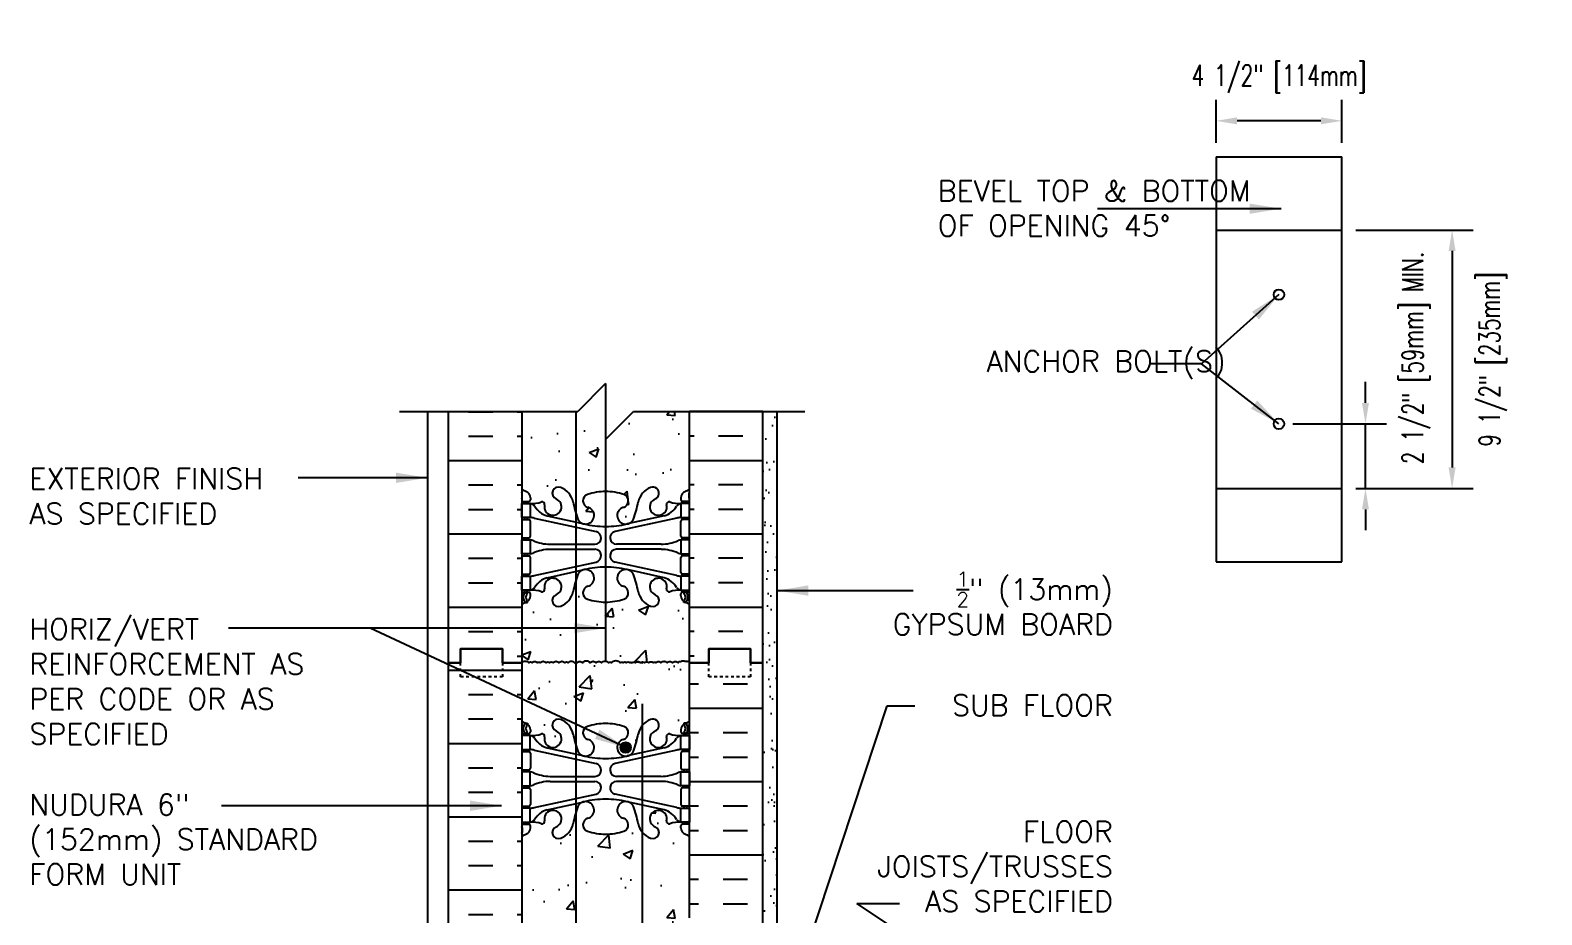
# Model space of a CAD drawing. Header units: inches. Extents: x 28.8 to 85.2, y -16 to 59.9.
# Drawn here: x 31.1 to 85.2, y 28.2 to 59.9 of the extents above; entities that cross this region are included whole.
import ezdxf

# ---------------------------------------------------------------- set-up
doc = ezdxf.new("R2010")
doc.units = ezdxf.units.IN
doc.header["$LTSCALE"] = 0.5
doc.header["$MEASUREMENT"] = 0
doc.linetypes.add('DASHED2', pattern=[0.375, 0.25, -0.125])
for name, color, linetype in [('HATCH', 12, 'Continuous'), ('line25', 2, 'Continuous'), ('LINE3', 3, 'Continuous'), ('LINE50', 5, 'Continuous'), ('LINE9', 9, 'Continuous'), ('TEXT', 4, 'Continuous'), ('Web_Edge', 9, 'Continuous')]:
    doc.layers.add(name, color=color, linetype=linetype)
doc.styles.add('DIM', font='romans.shx', dxfattribs={"width": 0.7})
doc.styles.add('ROMANS', font='romans.shx', dxfattribs={"height": 1.125})
doc.dimstyles.new('ext_12', dxfattribs={"dimscale": 12, "dimtxt": 0.09375, "dimasz": 0.09375, "dimexe": 0.09375, "dimexo": 0.0625, "dimgap": 0.0625, "dimtad": 1, "dimdec": 1, "dimzin": 3, "dimdsep": 46, "dimlunit": 4, "dimtxsty": 'DIM', "dimcen": 0.09, "dimdle": 0.09375, "dimclrt": 4, "dimadec": 0, "dimazin": 0, "dimtfac": 1, "dimtdec": 1, "dimtmove": 2, "dimatfit": 3, "dimfxl": 0, "dimfrac": 2, "dimtolj": 1, "dimtzin": 0, "dimarcsym": 0})
doc.dimstyles.new('ext_8', dxfattribs={"dimscale": 8, "dimtxt": 0.09375, "dimasz": 0.09375, "dimexe": 0.09375, "dimexo": 0.0625, "dimgap": 0.0625, "dimtad": 1, "dimdec": 1, "dimzin": 3, "dimdsep": 46, "dimlunit": 4, "dimtxsty": 'DIM', "dimcen": 0.09, "dimdle": 0.09375, "dimclrt": 4, "dimadec": 0, "dimazin": 0, "dimtfac": 1, "dimtdec": 1, "dimtmove": 2, "dimatfit": 3, "dimfxl": 0, "dimfrac": 2, "dimtolj": 1, "dimtzin": 0, "dimarcsym": 0})

# ---------------------------------------------------------------- blocks, each defined once
blk = doc.blocks.new('*D2')
at = {"layer": 'Defpoints', "color": 0}
for p in [(75.762, 45.811), (78.857, 45.811), (78.012, 43.499)]:
    blk.add_point(p, dxfattribs=at)
at = {"layer": 'TEXT', "color": 0, "lineweight": -2}
for p, q in [((78.857, 46.561), (78.857, 47.311)), ((76.262, 45.811), (79.607, 45.811)), ((78.857, 43.499), (78.857, 45.811)), ((78.512, 43.499), (79.607, 43.499)), ((78.857, 42.749), (78.857, 41.999))]:
    blk.add_line(p, q, dxfattribs=at)
at = {"layer": 'TEXT', "color": 0}
for points in [[(78.732, 46.561), (78.982, 46.561), (78.857, 45.811)], [(78.732, 42.749), (78.982, 42.749), (78.857, 43.499)]]:
    blk.add_solid(points, dxfattribs=at)
at = {"layer": 'TEXT', "color": 4, "insert": (80.671, 48.169), "char_height": 0.75, "attachment_point": 5, "rotation": 90, "style": 'DIM'}
blk.add_mtext('\\A1;2 1/2" [59mm] MIN.', dxfattribs=at)
blk = doc.blocks.new('*D3')
at = {"layer": 'Defpoints', "color": 0}
for p in [(78.012, 52.749), (78.012, 43.499), (81.956, 43.499)]:
    blk.add_point(p, dxfattribs=at)
at = {"layer": 'TEXT', "color": 0, "lineweight": -2}
for p, q in [((78.512, 52.749), (82.706, 52.749)), ((81.956, 51.999), (81.956, 44.249)), ((78.512, 43.499), (82.706, 43.499))]:
    blk.add_line(p, q, dxfattribs=at)
at = {"layer": 'TEXT', "color": 0}
for points in [[(81.831, 51.999), (82.081, 51.999), (81.956, 52.749)], [(81.831, 44.249), (82.081, 44.249), (81.956, 43.499)]]:
    blk.add_solid(points, dxfattribs=at)
at = {"layer": 'TEXT', "color": 4, "insert": (83.419, 48.124), "char_height": 0.75, "attachment_point": 5, "rotation": 90, "style": 'DIM'}
blk.add_mtext('\\A1;9 1/2" [235mm]', dxfattribs=at)
blk = doc.blocks.new('*D4')
at = {"layer": 'Defpoints', "color": 0}
for p in [(73.512, 56.659), (73.512, 55.374), (78.012, 55.374)]:
    blk.add_point(p, dxfattribs=at)
at = {"layer": 'TEXT', "color": 0, "lineweight": -2}
for p, q in [((73.512, 55.874), (73.512, 57.409)), ((78.012, 55.874), (78.012, 57.409)), ((77.262, 56.659), (74.262, 56.659))]:
    blk.add_line(p, q, dxfattribs=at)
at = {"layer": 'TEXT', "color": 0}
for points in [[(74.262, 56.784), (74.262, 56.534), (73.512, 56.659)], [(77.262, 56.784), (77.262, 56.534), (78.012, 56.659)]]:
    blk.add_solid(points, dxfattribs=at)
at = {"layer": 'TEXT', "color": 4, "insert": (75.762, 58.159), "char_height": 0.75, "attachment_point": 5, "style": 'DIM'}
blk.add_mtext('\\A1;4 1/2" [114mm]', dxfattribs=at)

msp = doc.modelspace()

# ---------------------------------------------------------------- hatches: boundary and pattern name
at = {"layer": 'HATCH'}
h = msp.add_hatch(dxfattribs=at)
h.set_pattern_fill('AR-CONC', color=256, scale=0.5, style=0)
h.set_pattern_definition([(50, (-2877.4856, -359.7554), (3.586301, -0.3137607), [0.375, -4.125]), (355, (-2877.4856, -359.7554), (-0.6937567, 3.7609607), [0.3, -3.3]), (100.4514, (-2877.1867, -359.7815), (2.892547, 3.4471977), [0.318701, -3.5057106]), (46.1842, (-2877.4856, -358.7554), (5.336205, -0.827595), [0.5625, -6.1875]), (96.6356, (-2877.041, -358.8243), (4.6733135, 4.870589), [0.478051, -5.258565]), (351.1842, (-2877.4856, -358.7554), (4.67331, 4.870593), [0.45, -4.95]), (21, (-2876.9856, -359.0054), (2.9845353, -2.0130945), [0.375, -4.125]), (326, (-2876.9856, -359.0054), (1.2165767, 3.62575), [0.3, -3.3]), (71.4514, (-2876.737, -359.173), (4.201113, 1.6126525), [0.318701, -3.5057106]), (37.5, (-2877.4856, -359.7554), (0.0607993, 1.66446927), [0, -3.26, 0, -3.35, 0, -3.3125]), (7.5, (-2877.4856, -359.7554), (1.3153477, 1.9720586), [0, -1.91, 0, -3.185, 0, -1.2625]), (327.5, (-2878.6006, -359.7554), (2.6691122, -0.11277436), [0, -1.25, 0, -3.9, 0, -5.175]), (317.5, (-2879.1006, -359.7554), (2.9159308, 0.500525), [0, -1.625, 0, -2.59, 0, -3.675])])
h.paths.add_polyline_path([(48.676, 46.254), (48.676, 43.473, 0.082415), (48.819, 43.394, -0.317837), (48.986, 43.158), (48.986, 43.09, -0.414214), (48.924, 43.028), (48.876, 43.028), (48.876, 42.958), (48.981, 42.958, 0.10046), (49.375, 43.015, -0.601435), (49.494, 42.91, 2.182095), (49.904, 43.123, -1), (50.068, 43.532, -0.24438), (50.516, 43.011, 0.053157), (50.682, 42.397, 0.223253), (50.882, 42.232), (50.902, 42.228, 0.955472), (51.04, 42.821, -0.735593), (51.027, 43.279, -0.082755), (51.676, 43.387, -0.082755), (52.325, 43.279, -0.735593), (52.312, 42.821, 0.955472), (52.45, 42.228), (52.47, 42.232, 0.223253), (52.67, 42.397, 0.053157), (52.836, 43.011, -0.24438), (53.284, 43.532, -1), (53.448, 43.123, 2.182095), (53.858, 42.91, -0.601435), (53.977, 43.015, 0.10046), (54.371, 42.958), (54.476, 42.958), (54.476, 43.028), (54.428, 43.028, -0.414214), (54.366, 43.09), (54.366, 43.158, -0.317837), (54.533, 43.394, 0.082415), (54.676, 43.473), (54.676, 46.254)])
h.paths.add_polyline_path([(51.027, 39.537, -0.735593), (51.04, 39.995, 0.955472), (50.902, 40.588), (50.882, 40.584, 0.223253), (50.682, 40.419, 0.053157), (50.516, 39.805, -0.24438), (50.068, 39.284, -1), (49.904, 39.693, 2.182095), (49.494, 39.906, -0.601435), (49.375, 39.801, 0.10046), (48.981, 39.858), (48.876, 39.858), (48.876, 39.788), (48.924, 39.788, -0.414214), (48.986, 39.725), (48.986, 39.658, -0.249069), (48.876, 39.451), (48.876, 39.409), (48.786, 39.409, 0.064398), (48.676, 39.343), (48.676, 37.254), (54.676, 37.254), (54.676, 39.343, 0.064398), (54.566, 39.409), (54.476, 39.409), (54.476, 39.451, -0.249069), (54.366, 39.658), (54.366, 39.725, -0.414214), (54.428, 39.788), (54.476, 39.788), (54.476, 39.858), (54.371, 39.858, 0.10046), (53.977, 39.801, -0.601435), (53.858, 39.906, 2.182095), (53.448, 39.693, -1), (53.284, 39.284, -0.24438), (52.836, 39.805, 0.053157), (52.67, 40.419, 0.223253), (52.47, 40.584), (52.45, 40.588, 0.955472), (52.312, 39.995, -0.735593), (52.325, 39.537, -0.082755), (51.676, 39.429, -0.082755)])
h.paths.add_polyline_path([(51.676, 47.254), (50.676, 46.254), (51.676, 46.254)])
h = msp.add_hatch(dxfattribs=at)
h.set_pattern_fill('INSUL', color=256, scale=7, style=0)
h.set_pattern_definition([(0, (-2877.4856, -359.7554), (0, 2.625), []), (0, (-2877.4856, -358.8804), (0, 2.625), [0.875, -0.875]), (0, (-2877.4856, -358.0054), (0, 2.625), [0.875, -0.875])])
h.paths.add_polyline_path([(48.676, 46.254), (46.051, 46.254), (46.051, 37.254), (46.488, 37.254), (46.488, 37.754), (47.988, 37.754), (47.988, 37.254), (48.676, 37.254)])
h = msp.add_hatch(dxfattribs=at)
h.set_pattern_fill('INSUL', color=256, scale=7, style=0)
h.set_pattern_definition([(180, (2980.8376, -359.7554), (0, 2.625), []), (180, (2980.8376, -358.8804), (0, 2.625), [0.875, -0.875]), (180, (2980.8376, -358.0054), (0, 2.625), [0.875, -0.875])])
h.paths.add_polyline_path([(57.301, 46.254), (54.676, 46.254), (54.676, 37.254), (55.363, 37.254), (55.363, 37.754), (56.863, 37.754), (56.863, 37.254), (57.301, 37.254)])
h = msp.add_hatch(dxfattribs=at)
h.set_pattern_fill('AR-SAND', color=256, scale=0.5, style=0)
h.set_pattern_definition([(37.5, (34.8746, -11.62064), (-0.031497, 0.963412), [0, -0.76, 0, -0.85, 0, -0.8125]), (7.5, (34.8746, -11.6206), (0.884888, 1.411073), [0, -0.41, 0, -0.685, 0, -0.2625]), (327.5, (34.2596, -11.62064), (1.557071, 0.00283), [0, -0.25, 0, -0.9, 0, -1.175]), (317.5, (34.2596, -11.6206), (1.503063, 0.438838), [0, -0.125, 0, -0.59, 0, -0.675])])
h.paths.add_polyline_path([(57.801, 46.254), (57.301, 46.254), (57.301, 26.004), (57.801, 26.004)])
h = msp.add_hatch(dxfattribs=at)
h.set_pattern_fill('INSUL', color=256, scale=7, style=0)
h.set_pattern_definition([(0, (-2877.4856, -377.7554), (0, 2.625), []), (0, (-2877.4856, -376.8804), (0, 2.625), [0.875, -0.875]), (0, (-2877.4856, -376.0054), (0, 2.625), [0.875, -0.875])])
h.paths.add_polyline_path([(46.051, 19.254), (46.488, 19.254), (46.488, 19.754), (47.988, 19.754), (47.988, 19.254), (48.676, 19.254), (48.676, 37.254), (47.988, 37.254), (47.988, 37.754), (46.488, 37.754), (46.488, 37.254), (46.051, 37.254)])
h = msp.add_hatch(dxfattribs=at)
h.set_pattern_fill('AR-CONC', color=256, scale=0.5, style=0)
h.set_pattern_definition([(50, (-2877.4856, -377.7554), (3.586301, -0.3137607), [0.375, -4.125]), (355, (-2877.4856, -377.7554), (-0.6937567, 3.7609607), [0.3, -3.3]), (100.4514, (-2877.1867, -377.7815), (2.892547, 3.4471977), [0.318701, -3.5057106]), (46.1842, (-2877.4856, -376.7554), (5.336205, -0.827595), [0.5625, -6.1875]), (96.6356, (-2877.041, -376.8243), (4.6733135, 4.870589), [0.478051, -5.258565]), (351.1842, (-2877.4856, -376.7554), (4.67331, 4.870593), [0.45, -4.95]), (21, (-2876.9856, -377.0054), (2.9845353, -2.0130945), [0.375, -4.125]), (326, (-2876.9856, -377.0054), (1.2165767, 3.62575), [0.3, -3.3]), (71.4514, (-2876.737, -377.173), (4.201113, 1.6126525), [0.318701, -3.5057106]), (37.5, (-2877.4856, -377.7554), (0.0607993, 1.66446927), [0, -3.26, 0, -3.35, 0, -3.3125]), (7.5, (-2877.4856, -377.7554), (1.3153477, 1.9720586), [0, -1.91, 0, -3.185, 0, -1.2625]), (327.5, (-2878.6006, -377.7554), (2.6691122, -0.11277436), [0, -1.25, 0, -3.9, 0, -5.175]), (317.5, (-2879.1006, -377.7554), (2.9159308, 0.500525), [0, -1.625, 0, -2.59, 0, -3.675])])
h.paths.add_polyline_path([(51.676, 35.08, -0.082755), (52.325, 34.972, -0.735593), (52.312, 34.514, 0.955472), (52.45, 33.92), (52.47, 33.924, 0.223253), (52.67, 34.089, 0.053157), (52.836, 34.703, -0.24438), (53.284, 35.224, -1), (53.448, 34.816, 2.182095), (53.858, 34.603, -0.601435), (53.977, 34.707, 0.10046), (54.371, 34.65), (54.476, 34.65), (54.476, 34.72), (54.428, 34.72, -0.414214), (54.366, 34.783), (54.366, 34.85, -0.249069), (54.476, 35.057), (54.476, 35.099), (54.566, 35.099, 0.064398), (54.676, 35.165), (54.676, 37.254), (48.676, 37.254), (48.676, 35.165, 0.064398), (48.786, 35.099), (48.876, 35.099), (48.876, 35.057, -0.249069), (48.986, 34.85), (48.986, 34.783, -0.414214), (48.924, 34.72), (48.876, 34.72), (48.876, 34.65), (48.981, 34.65, 0.10046), (49.375, 34.707, -0.601435), (49.494, 34.603, 2.182095), (49.904, 34.816, -1), (50.068, 35.224, -0.24438), (50.516, 34.703, 0.053157), (50.682, 34.089, 0.223253), (50.882, 33.924), (50.902, 33.92, 0.955472), (51.04, 34.514, -0.735593), (51.027, 34.972, -0.082755)])
h.paths.add_polyline_path([(54.676, 28.254), (54.676, 31.036, 0.082415), (54.533, 31.115, -0.317837), (54.366, 31.35), (54.366, 31.418, -0.414214), (54.428, 31.48), (54.476, 31.48), (54.476, 31.55), (54.371, 31.55, 0.10046), (53.977, 31.493, -0.601435), (53.858, 31.598, 2.182095), (53.448, 31.385, -1), (53.284, 30.977, -0.24438), (52.836, 31.497, 0.053157), (52.67, 32.111, 0.223253), (52.47, 32.276), (52.45, 32.281, 0.955472), (52.312, 31.687, -0.735593), (52.325, 31.229, -0.082755), (51.676, 31.121, -0.082755), (51.027, 31.229, -0.735593), (51.04, 31.687, 0.955472), (50.902, 32.281), (50.882, 32.276, 0.223253), (50.682, 32.111, 0.053157), (50.516, 31.497, -0.24438), (50.068, 30.977, -1), (49.904, 31.385, 2.182095), (49.494, 31.598, -0.601435), (49.375, 31.493, 0.10046), (48.981, 31.55), (48.876, 31.55), (48.876, 31.48), (48.924, 31.48, -0.414214), (48.986, 31.418), (48.986, 31.35, -0.317837), (48.819, 31.115, 0.082415), (48.676, 31.036), (48.676, 28.254)])
h.paths.add_polyline_path([(48.676, 28.254), (48.676, 25.473, 0.082415), (48.819, 25.394, -0.317837), (48.986, 25.158), (48.986, 25.09, -0.414214), (48.924, 25.028), (48.876, 25.028), (48.876, 24.958), (48.981, 24.958, 0.10046), (49.375, 25.015, -0.601435), (49.494, 24.91, 2.182095), (49.904, 25.123, -1), (50.068, 25.532, -0.24438), (50.516, 25.011, 0.053157), (50.682, 24.397, 0.223253), (50.882, 24.232), (50.902, 24.228, 0.955472), (51.04, 24.821, -0.735593), (51.027, 25.279, -0.082755), (51.676, 25.387, -0.082755), (52.325, 25.279, -0.735593), (52.312, 24.821, 0.955472), (52.45, 24.228), (52.47, 24.232, 0.223253), (52.67, 24.397, 0.053157), (52.836, 25.011, -0.24438), (53.284, 25.532, -1), (53.448, 25.123, 2.182095), (53.858, 24.91, -0.601435), (53.977, 25.015, 0.10046), (54.371, 24.958), (54.476, 24.958), (54.476, 25.028), (54.428, 25.028, -0.414214), (54.366, 25.09), (54.366, 25.158, -0.317837), (54.533, 25.394, 0.082415), (54.676, 25.473), (54.676, 28.254)])
h.paths.add_polyline_path([(51.027, 21.537, -0.735593), (51.04, 21.995, 0.955472), (50.902, 22.588), (50.882, 22.584, 0.223253), (50.682, 22.419, 0.053157), (50.516, 21.805, -0.24438), (50.068, 21.284, -1), (49.904, 21.693, 2.182095), (49.494, 21.906, -0.601435), (49.375, 21.801, 0.10046), (48.981, 21.858), (48.876, 21.858), (48.876, 21.788), (48.924, 21.788, -0.414214), (48.986, 21.725), (48.986, 21.658, -0.249069), (48.876, 21.451), (48.876, 21.409), (48.786, 21.409, 0.064398), (48.676, 21.343), (48.676, 19.254), (54.676, 19.254), (54.676, 21.343, 0.064398), (54.566, 21.409), (54.476, 21.409), (54.476, 21.451, -0.249069), (54.366, 21.658), (54.366, 21.725, -0.414214), (54.428, 21.788), (54.476, 21.788), (54.476, 21.858), (54.371, 21.858, 0.10046), (53.977, 21.801, -0.601435), (53.858, 21.906, 2.182095), (53.448, 21.693, -1), (53.284, 21.284, -0.24438), (52.836, 21.805, 0.053157), (52.67, 22.419, 0.223253), (52.47, 22.584), (52.45, 22.588, 0.955472), (52.312, 21.995, -0.735593), (52.325, 21.537, -0.082755), (51.676, 21.429, -0.082755)])
h = msp.add_hatch(dxfattribs=at)
h.set_pattern_fill('INSUL', color=256, scale=7, style=0)
h.set_pattern_definition([(0, (34.8746, -11.6206), (0, 2.625), []), (0, (34.8746, -10.7456), (0, 2.625), [0.875, -0.875]), (0, (34.8746, -9.8706), (0, 2.625), [0.875, -0.875])])
h.paths.add_polyline_path([(54.676, 28.129), (57.301, 25.504), (57.301, 37.254), (56.863, 37.254), (56.863, 36.754), (55.363, 36.754), (55.363, 37.254), (54.676, 37.254)])
h.paths.add_polyline_path([(57.301, 16.254), (54.676, 13.629), (54.676, 1.254), (55.363, 1.254), (55.363, 1.754), (56.863, 1.754), (56.863, 1.254), (57.301, 1.254)])
at = {"layer": 'LINE3'}
msp.add_hatch(color=256, dxfattribs=at).paths.add_polyline_path([(52.582, 34.22, 1), (52.207, 34.22, 1)])

# ---------------------------------------------------------------- linework, layer by layer
msp.add_line((57.301, 46.254), (54.676, 46.254))
at = {"layer": 'HATCH'}
msp.add_lwpolyline([(48.676, 37.254, -0.484838), (48.925, 37.254, -0.520567), (49.046, 37.254, -0.520567), (49.229, 37.254, -0.520567), (49.334, 37.254, -0.520567), (49.544, 37.254, -0.520567), (49.67, 37.254, -0.520567), (49.796, 37.254, -0.520567), (50.006, 37.254, -0.520567), (50.216, 37.254, -0.520567), (50.336, 37.254, -0.520567), (50.562, 37.254, -0.520567), (50.656, 37.254, -0.520567), (50.845, 37.254, -0.520567), (51.123, 37.254, -0.520567), (51.333, 37.254, -0.520567), (51.532, 37.254, -0.520567), (51.779, 37.254, -0.520567), (51.889, 37.254, -0.520567), (52.195, 37.254, -0.520567), (52.3, 37.254, -0.520567), (52.416, 37.254, -0.520567), (52.536, 37.254, -0.520567), (52.626, 37.254, -0.520567), (52.741, 37.254, -0.520567), (52.919, 37.254, -0.520567), (53.066, 37.254, -0.520567), (53.218, 37.254, -0.520567), (53.376, 37.254, -0.520567), (53.476, 37.254, -0.520567), (53.654, 37.254, -0.520567), (53.874, 37.254, -0.520567), (54.068, 37.254, -0.520567), (54.273, 37.254, -0.520567), (54.373, 37.296, -0.520567), (54.504, 37.296, -0.520567), (54.593, 37.296, -0.520567), (54.676, 37.296)], format="xyb", dxfattribs=at)
at = {"layer": 'line25'}
for p, q in [((48.676, 46.254), (48.676, 37.254)), ((54.676, 37.254), (54.676, 46.254)), ((48.676, 37.254), (48.676, 19.254)), ((54.676, 28.129), (54.676, 37.254))]:
    msp.add_line(p, q, dxfattribs=at)
at = {"layer": 'LINE3'}
for p, q in [((50.618, 19.55), (50.618, 46.254)), ((51.676, 45.254), (51.676, 37.317)), ((52.978, 35.791), (52.978, 1.254))]:
    msp.add_line(p, q, dxfattribs=at)
msp.add_circle((52.394, 34.22), 0.188, dxfattribs=at)
at = {"layer": 'LINE50'}
for p, q in [((46.051, 37.254), (46.051, 46.254)), ((57.301, 37.254), (57.301, 46.254)), ((46.051, 19.254), (46.051, 37.254)), ((57.301, 25.504), (57.301, 37.254))]:
    msp.add_line(p, q, dxfattribs=at)
for points in [[(46.051, 37.254), (46.488, 37.254), (46.488, 37.754), (47.988, 37.754), (47.988, 37.254), (48.676, 37.254)], [(48.676, 37.254), (47.988, 37.254), (47.988, 37.754), (46.488, 37.754), (46.488, 37.254), (46.051, 37.254)], [(57.301, 37.254), (56.863, 37.254), (56.863, 37.754), (55.363, 37.754), (55.363, 37.254), (54.676, 37.254)], [(54.676, 37.254), (55.363, 37.254), (55.363, 37.754), (56.863, 37.754), (56.863, 37.254), (57.301, 37.254)]]:
    msp.add_lwpolyline(points, dxfattribs=at)
at = {"layer": 'LINE9'}
for p, q in [((73.512, 55.374), (73.512, 40.874)), ((73.512, 55.374), (78.012, 55.374)), ((78.012, 40.874), (78.012, 55.374)), ((73.512, 52.749), (78.012, 52.749)), ((51.676, 47.254), (50.676, 46.254)), ((51.676, 47.254), (51.676, 45.254)), ((44.301, 46.254), (50.676, 46.254)), ((45.301, 46.254), (45.301, 19.254)), ((51.676, 45.254), (52.676, 46.254)), ((52.676, 46.254), (58.801, 46.254)), ((57.801, 46.254), (57.801, 26.004)), ((73.512, 43.499), (78.012, 43.499)), ((73.512, 40.874), (78.012, 40.874))]:
    msp.add_line(p, q, dxfattribs=at)
at = {"layer": 'LINE9', "linetype": 'DASHED2', "ltscale": 0.15}
for points in [[(47.988, 37.254), (47.988, 37.254), (47.988, 36.754), (46.488, 36.754), (46.488, 37.254), (46.488, 37.254)], [(56.863, 37.254), (56.863, 37.254), (56.863, 36.754), (55.363, 36.754), (55.363, 37.254), (55.363, 37.254)]]:
    msp.add_lwpolyline(points, dxfattribs=at)
at = {"layer": 'LINE9'}
for centre in [(75.762, 50.436), (75.762, 45.811)]:
    msp.add_circle(centre, 0.188, dxfattribs=at)
at = {"layer": 'Web_Edge'}
for p, q in [((48.686, 43.148), (48.686, 43.334)), ((54.666, 43.148), (54.666, 43.334)), ((48.676, 43.028), (48.924, 43.028)), ((48.786, 42.958), (48.786, 43.028)), ((48.876, 42.958), (48.876, 43.028)), ((48.986, 43.158), (48.986, 43.09)), ((54.366, 43.158), (54.366, 43.09)), ((54.676, 43.028), (54.428, 43.028)), ((54.476, 42.958), (54.476, 43.028)), ((54.566, 42.958), (54.566, 43.028)), ((48.676, 42.388), (48.924, 42.388)), ((48.786, 42.388), (48.786, 42.458)), ((48.876, 42.388), (48.876, 42.458)), ((48.986, 41.79), (48.986, 42.325)), ((49.125, 42.434), (51.336, 41.953)), ((49.586, 42.517), (50.908, 42.226)), ((54.227, 42.434), (52.016, 41.953)), ((53.766, 42.517), (52.444, 42.226)), ((54.366, 41.79), (54.366, 42.325)), ((54.676, 42.388), (54.428, 42.388)), ((54.476, 42.388), (54.476, 42.458)), ((54.566, 42.388), (54.566, 42.458)), ((48.676, 41.728), (48.924, 41.728)), ((48.786, 41.658), (48.786, 41.728)), ((48.876, 41.658), (48.876, 41.728)), ((54.676, 41.728), (54.428, 41.728)), ((54.476, 41.658), (54.476, 41.728)), ((54.566, 41.658), (54.566, 41.728)), ((48.786, 41.088), (48.786, 41.158)), ((48.876, 41.088), (48.876, 41.158)), ((49.691, 41.498), (51.287, 41.498)), ((49.691, 41.318), (51.287, 41.318)), ((53.661, 41.498), (52.065, 41.498)), ((53.661, 41.318), (52.065, 41.318)), ((54.476, 41.088), (54.476, 41.158)), ((54.566, 41.088), (54.566, 41.158)), ((48.676, 41.088), (48.924, 41.088)), ((48.986, 40.49), (48.986, 41.025)), ((49.125, 40.382), (51.336, 40.863)), ((49.586, 40.299), (50.908, 40.59)), ((54.227, 40.382), (52.016, 40.863)), ((53.766, 40.299), (52.444, 40.59)), ((54.366, 40.49), (54.366, 41.025)), ((54.676, 41.088), (54.428, 41.088)), ((48.676, 40.428), (48.924, 40.428)), ((48.786, 40.358), (48.786, 40.428)), ((48.876, 40.358), (48.876, 40.428)), ((54.676, 40.428), (54.428, 40.428)), ((54.476, 40.358), (54.476, 40.428)), ((54.566, 40.358), (54.566, 40.428)), ((48.676, 39.788), (48.924, 39.788)), ((48.676, 39.688), (48.718, 39.688)), ((48.786, 39.788), (48.786, 39.858)), ((48.876, 39.788), (48.876, 39.858)), ((48.986, 39.658), (48.986, 39.725)), ((54.366, 39.658), (54.366, 39.725)), ((54.676, 39.788), (54.428, 39.788)), ((54.476, 39.788), (54.476, 39.858)), ((54.566, 39.788), (54.566, 39.858)), ((54.676, 39.688), (54.634, 39.688)), ((48.786, 39.409), (48.876, 39.409)), ((48.876, 39.409), (48.876, 39.451)), ((54.476, 39.409), (54.476, 39.451)), ((54.566, 39.409), (54.476, 39.409)), ((48.676, 34.82), (48.718, 34.82)), ((48.676, 34.72), (48.924, 34.72)), ((48.786, 35.099), (48.876, 35.099)), ((48.786, 34.72), (48.786, 34.65)), ((48.876, 35.099), (48.876, 35.057)), ((48.876, 34.72), (48.876, 34.65)), ((48.986, 34.85), (48.986, 34.783)), ((54.366, 34.85), (54.366, 34.783)), ((54.676, 34.72), (54.428, 34.72)), ((54.476, 35.099), (54.476, 35.057)), ((54.566, 35.099), (54.476, 35.099)), ((54.476, 34.72), (54.476, 34.65)), ((54.566, 34.72), (54.566, 34.65)), ((54.676, 34.82), (54.634, 34.82)), ((48.676, 34.08), (48.924, 34.08)), ((48.786, 34.15), (48.786, 34.08)), ((48.876, 34.15), (48.876, 34.08)), ((49.125, 34.127), (51.336, 33.645)), ((49.586, 34.209), (50.908, 33.919)), ((54.227, 34.127), (52.016, 33.645)), ((53.766, 34.209), (52.444, 33.919)), ((54.676, 34.08), (54.428, 34.08)), ((54.476, 34.15), (54.476, 34.08)), ((54.566, 34.15), (54.566, 34.08)), ((48.986, 34.018), (48.986, 33.483)), ((54.366, 34.018), (54.366, 33.483)), ((48.676, 33.42), (48.924, 33.42)), ((48.786, 33.42), (48.786, 33.35)), ((48.876, 33.42), (48.876, 33.35)), ((49.691, 33.19), (51.287, 33.19)), ((49.691, 33.01), (51.287, 33.01)), ((53.661, 33.19), (52.065, 33.19)), ((53.661, 33.01), (52.065, 33.01)), ((54.676, 33.42), (54.428, 33.42)), ((54.476, 33.42), (54.476, 33.35)), ((54.566, 33.42), (54.566, 33.35)), ((48.676, 32.78), (48.924, 32.78)), ((48.786, 32.85), (48.786, 32.78)), ((48.876, 32.85), (48.876, 32.78)), ((48.986, 32.718), (48.986, 32.183)), ((49.125, 32.074), (51.336, 32.556)), ((54.227, 32.074), (52.016, 32.556)), ((54.366, 32.718), (54.366, 32.183)), ((54.676, 32.78), (54.428, 32.78)), ((54.476, 32.85), (54.476, 32.78)), ((54.566, 32.85), (54.566, 32.78)), ((48.676, 32.12), (48.924, 32.12)), ((48.786, 32.12), (48.786, 32.05)), ((48.876, 32.12), (48.876, 32.05)), ((49.586, 31.991), (50.908, 32.282)), ((53.766, 31.991), (52.444, 32.282)), ((54.676, 32.12), (54.428, 32.12)), ((54.476, 32.12), (54.476, 32.05)), ((54.566, 32.12), (54.566, 32.05)), ((48.676, 31.48), (48.924, 31.48)), ((48.786, 31.55), (48.786, 31.48)), ((48.876, 31.55), (48.876, 31.48)), ((48.986, 31.35), (48.986, 31.418)), ((54.366, 31.35), (54.366, 31.418)), ((54.676, 31.48), (54.428, 31.48)), ((54.476, 31.55), (54.476, 31.48)), ((54.566, 31.55), (54.566, 31.48)), ((48.686, 31.36), (48.686, 31.174)), ((54.666, 31.36), (54.666, 31.174))]:
    msp.add_line(p, q, dxfattribs=at)
for points in [[(48.681, 42.958), (48.981, 42.958), (48.981, 42.458), (48.681, 42.458)], [(54.671, 42.958), (54.371, 42.958), (54.371, 42.458), (54.671, 42.458)], [(48.681, 41.658), (48.981, 41.658), (48.981, 41.158), (48.681, 41.158)], [(54.671, 41.658), (54.371, 41.658), (54.371, 41.158), (54.671, 41.158)], [(48.681, 40.358), (48.981, 40.358), (48.981, 39.858), (48.681, 39.858)], [(54.671, 40.358), (54.371, 40.358), (54.371, 39.858), (54.671, 39.858)], [(48.681, 34.15), (48.981, 34.15), (48.981, 34.65), (48.681, 34.65)], [(54.671, 34.15), (54.371, 34.15), (54.371, 34.65), (54.671, 34.65)], [(48.681, 32.85), (48.981, 32.85), (48.981, 33.35), (48.681, 33.35)], [(54.671, 32.85), (54.371, 32.85), (54.371, 33.35), (54.671, 33.35)], [(48.681, 31.55), (48.981, 31.55), (48.981, 32.05), (48.681, 32.05)], [(54.671, 31.55), (54.371, 31.55), (54.371, 32.05), (54.671, 32.05)]]:
    msp.add_lwpolyline(points, close=True, dxfattribs=at)
for centre, radius, start, end in [((48.986, 43.865), 0.5, 231.6833, 250.5288), ((48.986, 43.865), 0.6, 238.8907, 238.927), ((48.666, 43.334), 0.02, 360, 58.927), ((48.736, 43.158), 0.25, 0, 70.5288), ((49.986, 43.327), 0.22, 68.1963, 248.1963), ((49.791, 42.84), 0.745, 13.2652, 68.1963), ((51.105, 43.052), 0.24, 108.923, 254.2747), ((51.676, 41.387), 2, 90, 108.923), ((51.676, 41.387), 2, 71.077, 90), ((52.247, 43.052), 0.24, 285.7253, 71.077), ((53.561, 42.84), 0.745, 111.8037, 166.7348), ((53.366, 43.327), 0.22, 291.8037, 111.8037), ((54.616, 43.158), 0.25, 109.4712, 180), ((54.366, 43.865), 0.5, 289.4712, 308.3167), ((54.686, 43.334), 0.02, 121.073, 180), ((54.366, 43.865), 0.6, 301.073, 301.1093), ((48.666, 43.148), 0.02, 299.988, 360), ((48.924, 43.09), 0.0625, 270, 0), ((49.037, 43.956), 1, 266.7879, 289.9067), ((48.938, 42.712), 0.25, 37.2777, 80.0823), ((49.785, 43.24), 0.75, 210.155, 254.5838), ((49.407, 42.931), 0.09, 346.6795, 108.8651), ((49.791, 42.84), 0.305, 166.6795, 68.1963), ((53.479, 43.482), 3, 189.0273, 201.1984), ((50.958, 42.528), 0.305, 205.3782, 74.2747), ((52.394, 42.528), 0.305, 105.7253, 334.6218), ((49.873, 43.482), 3, 338.8016, 350.9727), ((53.561, 42.84), 0.305, 111.8037, 13.3205), ((53.567, 43.24), 0.75, 285.4162, 329.845), ((53.945, 42.931), 0.09, 71.1349, 193.3205), ((54.315, 43.956), 1, 250.0933, 273.2121), ((54.414, 42.712), 0.25, 99.9177, 142.7223), ((54.428, 43.09), 0.0625, 180, 270), ((54.686, 43.148), 0.02, 180, 240.012), ((48.924, 42.325), 0.0625, 0, 90), ((48.89, 41.462), 1, 76.4291, 84.7991), ((51.676, 45.493), 3.356, 256.7692, 270), ((51.676, 45.493), 3.356, 270, 283.2308), ((54.462, 41.462), 1, 95.2009, 103.5709), ((54.428, 42.325), 0.0625, 90, 180), ((48.924, 41.79), 0.0625, 270, 0), ((48.977, 41.439), 0.219, 60.4937, 88.92), ((48.977, 41.439), 0.219, 60.4937, 88.92), ((51.287, 41.728), 0.23, 270, 77.6055), ((52.065, 41.728), 0.23, 102.3945, 270), ((54.375, 41.439), 0.219, 91.08, 119.5063), ((54.375, 41.439), 0.219, 91.08, 119.5063), ((54.428, 41.79), 0.0625, 180, 270), ((48.977, 41.377), 0.219, 271.08, 299.5063), ((49.721, 43.098), 1.6, 246.5673, 268.9203), ((49.721, 43.098), 1.6, 246.5673, 268.9203), ((49.721, 39.718), 1.6, 91.0797, 113.4327), ((51.287, 41.088), 0.23, 282.3945, 90), ((52.065, 41.088), 0.23, 90, 257.6055), ((53.631, 43.098), 1.6, 271.0797, 293.4327), ((53.631, 43.098), 1.6, 271.0797, 293.4327), ((53.631, 39.718), 1.6, 66.5673, 88.9203), ((54.375, 41.377), 0.219, 240.4937, 268.92), ((48.924, 41.025), 0.0625, 0, 90), ((50.958, 40.288), 0.305, 285.7253, 154.6218), ((51.676, 37.323), 3.356, 90, 103.2308), ((51.676, 37.323), 3.356, 76.7692, 90), ((52.394, 40.288), 0.305, 25.3782, 254.2747), ((54.428, 41.025), 0.0625, 90, 180), ((48.924, 40.49), 0.0625, 270, 0), ((48.89, 41.354), 1, 275.2009, 283.5709), ((49.785, 39.576), 0.75, 105.4162, 149.845), ((49.791, 39.976), 0.305, 291.8037, 193.3205), ((53.479, 39.334), 3, 158.8016, 170.9727), ((49.873, 39.334), 3, 9.0273, 21.1984), ((53.561, 39.976), 0.305, 346.6795, 248.1963), ((53.567, 39.576), 0.75, 30.155, 74.5838), ((54.462, 41.354), 1, 256.4291, 264.7991), ((54.428, 40.49), 0.0625, 180, 270), ((48.986, 38.951), 0.6, 114.9252, 121.1093), ((48.718, 39.668), 0.02, 345.8459, 90), ((48.98, 39.603), 0.25, 137.5391, 219.8855), ((48.725, 39.513), 0.02, 294.9252, 19.2084), ((48.822, 39.473), 0.045, 218.552, 40.8121), ((48.828, 39.742), 0.045, 317.5391, 137.5391), ((48.736, 39.658), 0.25, 289.4712, 360), ((48.98, 39.603), 0.16, 137.5391, 219.9999), ((48.924, 39.725), 0.0625, 360, 90), ((48.938, 40.104), 0.25, 279.9177, 322.7223), ((49.037, 38.86), 1, 70.0933, 93.2121), ((49.407, 39.885), 0.09, 251.1349, 13.3205), ((49.986, 39.489), 0.22, 111.8037, 291.8037), ((49.791, 39.976), 0.745, 291.8037, 346.7348), ((51.105, 39.764), 0.24, 105.7253, 251.077), ((51.676, 41.429), 2, 251.077, 270), ((51.676, 41.429), 2, 270, 288.923), ((52.247, 39.764), 0.24, 288.923, 74.2747), ((53.561, 39.976), 0.745, 193.2652, 248.1963), ((53.366, 39.489), 0.22, 248.1963, 68.1963), ((53.945, 39.885), 0.09, 166.6795, 288.8651), ((54.315, 38.86), 1, 86.7879, 109.9067), ((54.414, 40.104), 0.25, 217.2777, 260.0823), ((54.428, 39.725), 0.0625, 90, 180), ((54.616, 39.658), 0.25, 180, 250.5288), ((54.524, 39.742), 0.045, 42.4609, 222.4609), ((54.53, 39.473), 0.045, 139.1879, 321.448), ((54.372, 39.603), 0.16, 320.0001, 42.4609), ((54.372, 39.603), 0.25, 320.1145, 42.4609), ((54.627, 39.513), 0.02, 160.7916, 245.0748), ((54.634, 39.668), 0.02, 90, 194.1541), ((54.366, 38.951), 0.6, 58.8907, 65.0748), ((48.986, 38.951), 0.5, 109.4712, 128.3167), ((54.366, 38.951), 0.5, 51.6833, 70.5288), ((48.986, 35.557), 0.5, 231.6833, 250.5288), ((49.986, 35.02), 0.22, 68.1963, 248.1963), ((49.791, 34.532), 0.745, 13.2652, 68.1963), ((53.561, 34.532), 0.745, 111.8037, 166.7348), ((53.366, 35.02), 0.22, 291.8037, 111.8037), ((54.366, 35.557), 0.5, 289.4712, 308.3167), ((48.986, 35.557), 0.6, 238.8907, 245.0748), ((48.718, 34.84), 0.02, 270, 14.1541), ((48.98, 34.905), 0.25, 140.1145, 222.4609), ((48.725, 34.995), 0.02, 340.7916, 65.0748), ((48.822, 35.036), 0.045, 319.1879, 141.448), ((48.828, 34.767), 0.045, 222.4609, 42.4609), ((48.736, 34.85), 0.25, 0, 70.5288), ((48.98, 34.905), 0.16, 140.0001, 222.4609), ((48.924, 34.783), 0.0625, 270, 0), ((49.037, 35.649), 1, 266.7879, 289.9067), ((48.938, 34.404), 0.25, 37.2777, 80.0823), ((49.407, 34.623), 0.09, 346.6795, 108.8651), ((49.791, 34.532), 0.305, 166.6795, 68.1963), ((53.479, 35.174), 3, 189.0273, 201.1984), ((51.105, 34.745), 0.24, 108.923, 254.2747), ((51.676, 33.08), 2, 90, 108.923), ((51.676, 33.08), 2, 71.077, 90), ((52.247, 34.745), 0.24, 285.7253, 71.077), ((49.873, 35.174), 3, 338.8016, 350.9727), ((53.561, 34.532), 0.305, 111.8037, 13.3205), ((53.945, 34.623), 0.09, 71.1349, 193.3205), ((54.315, 35.649), 1, 250.0933, 273.2121), ((54.414, 34.404), 0.25, 99.9177, 142.7223), ((54.616, 34.85), 0.25, 109.4712, 180), ((54.428, 34.783), 0.0625, 180, 270), ((54.524, 34.767), 0.045, 137.5391, 317.5391), ((54.53, 35.036), 0.045, 38.552, 220.8121), ((54.372, 34.905), 0.16, 317.5391, 39.9999), ((54.372, 34.905), 0.25, 317.5391, 39.8855), ((54.627, 34.995), 0.02, 114.9252, 199.2084), ((54.634, 34.84), 0.02, 165.8459, 270), ((54.366, 35.557), 0.6, 294.9252, 301.1093), ((48.924, 34.018), 0.0625, 0, 90), ((48.89, 33.154), 1, 76.4291, 84.7991), ((49.785, 34.932), 0.75, 210.155, 254.5838), ((50.958, 34.22), 0.305, 205.3782, 74.2747), ((52.394, 34.22), 0.305, 105.7253, 334.6218), ((53.567, 34.932), 0.75, 285.4162, 329.845), ((54.462, 33.154), 1, 95.2009, 103.5709), ((54.428, 34.018), 0.0625, 90, 180), ((51.676, 37.186), 3.356, 256.7692, 270), ((51.287, 33.42), 0.23, 270, 77.6055), ((51.676, 37.186), 3.356, 270, 283.2308), ((52.065, 33.42), 0.23, 102.3945, 270), ((48.924, 33.483), 0.0625, 270, 0), ((48.977, 33.132), 0.219, 60.4937, 88.92), ((49.721, 34.79), 1.6, 246.5673, 268.9203), ((49.721, 31.411), 1.6, 91.0797, 113.4327), ((49.721, 31.411), 1.6, 91.0797, 113.4327), ((51.287, 32.78), 0.23, 282.3945, 90), ((52.065, 32.78), 0.23, 90, 257.6055), ((53.631, 34.79), 1.6, 271.0797, 293.4327), ((53.631, 31.411), 1.6, 66.5673, 88.9203), ((53.631, 31.411), 1.6, 66.5673, 88.9203), ((54.375, 33.132), 0.219, 91.08, 119.5063), ((54.428, 33.483), 0.0625, 180, 270), ((48.924, 32.718), 0.0625, 0, 90), ((48.977, 33.069), 0.219, 271.08, 299.5063), ((48.977, 33.069), 0.219, 271.08, 299.5063), ((54.375, 33.069), 0.219, 240.4937, 268.92), ((54.375, 33.069), 0.219, 240.4937, 268.92), ((54.428, 32.718), 0.0625, 90, 180), ((48.924, 32.183), 0.0625, 270, 0), ((48.89, 33.046), 1, 275.2009, 283.5709), ((49.785, 31.268), 0.75, 105.4162, 149.845), ((49.791, 31.668), 0.305, 291.8037, 193.3205), ((53.479, 31.027), 3, 158.8016, 170.9727), ((50.958, 31.981), 0.305, 285.7253, 154.6218), ((51.676, 29.015), 3.356, 90, 103.2308), ((51.676, 29.015), 3.356, 76.7692, 90), ((52.394, 31.981), 0.305, 25.3782, 254.2747), ((49.873, 31.027), 3, 9.0273, 21.1984), ((53.561, 31.668), 0.305, 346.6795, 248.1963), ((53.567, 31.268), 0.75, 30.155, 74.5838), ((54.462, 33.046), 1, 256.4291, 264.7991), ((54.428, 32.183), 0.0625, 180, 270), ((48.666, 31.36), 0.02, 0, 60.012), ((48.924, 31.418), 0.0625, 360, 90), ((48.938, 31.797), 0.25, 279.9177, 322.7223), ((49.037, 30.552), 1, 70.0933, 93.2121), ((49.407, 31.577), 0.09, 251.1349, 13.3205), ((49.986, 31.181), 0.22, 111.8037, 291.8037), ((49.791, 31.668), 0.745, 291.8037, 346.7348), ((51.105, 31.456), 0.24, 105.7253, 251.077), ((52.247, 31.456), 0.24, 288.923, 74.2747), ((53.561, 31.668), 0.745, 193.2652, 248.1963), ((53.366, 31.181), 0.22, 248.1963, 68.1963), ((53.945, 31.577), 0.09, 166.6795, 288.8651), ((54.315, 30.552), 1, 86.7879, 109.9067), ((54.414, 31.797), 0.25, 217.2777, 260.0823), ((54.428, 31.418), 0.0625, 90, 180), ((54.686, 31.36), 0.02, 119.988, 180), ((48.666, 31.174), 0.02, 301.073, 0), ((48.986, 30.643), 0.6, 121.073, 121.1093), ((48.986, 30.643), 0.5, 109.4712, 128.3167), ((48.736, 31.35), 0.25, 289.4712, 360), ((51.676, 33.121), 2, 251.077, 270), ((51.676, 33.121), 2, 270, 288.923), ((54.616, 31.35), 0.25, 180, 250.5288), ((54.366, 30.643), 0.5, 51.6833, 70.5288), ((54.686, 31.174), 0.02, 180, 238.927), ((54.366, 30.643), 0.6, 58.8907, 58.927)]:
    msp.add_arc(centre, radius, start, end, dxfattribs=at)

# ---------------------------------------------------------------- texts
at = {"layer": 'TEXT', "char_height": 0.75, "style": 'ROMANS'}
for s, insert, width, attachment_point in [('BEVEL TOP & BOTTOM \\POF OPENING 45%%D', (63.554, 53.527), 10.7094, 4), ('ANCHOR BOLT(S)', (65.302, 47.926), 8.21011, 4), ('EXTERIOR FINISH\\PAS SPECIFIED', (31.06, 43.223), 11.74859, 4), ('\\A1;{\\H0.7x;\\S1/2;}" (13mm) GYPSUM BOARD', (69.819, 39.384), 9.49691, 6), ('HORIZ/VERT REINFORCEMENT AS PER CODE OR AS SPECIFIED', (31.06, 36.585), 11.74859, 4), ('\\A1;{\\H1x;SUB FLOOR}', (69.819, 35.735), 11.43486, 6), ('NUDURA 6" (152mm) STANDARD FORM UNIT', (31.06, 30.931), 11.74859, 4), ('\\A1;FLOOR JOISTS/TRUSSES \\PAS SPECIFIED', (69.819, 29.963), 11.43486, 6)]:
    msp.add_mtext(s, dxfattribs=dict(at, insert=insert, width=width, attachment_point=attachment_point))

# ---------------------------------------------------------------- dimensions: what is measured, and where the dimension line sits
at = {"layer": 'TEXT'}
dim = msp.add_linear_dim(base=(73.512, 56.659), p1=(78.012, 55.374), p2=(73.512, 55.374), dimstyle='ext_8', dxfattribs=at)
dim.commit()
dim.dimension.update_dxf_attribs({"geometry": '*D4', "text_midpoint": (75.762, 58.159), "dimtype": 160})
dim = msp.add_linear_dim(base=(81.955975924, 43.498924465), p1=(78.012216129, 52.748924465), p2=(78.012216129, 43.498924465), angle=90, dimstyle='ext_8', dxfattribs=at)
dim.commit()
dim.dimension.update_dxf_attribs({"geometry": '*D3', "text_midpoint": (83.41913672, 48.123924465), "dimtype": 160})
dim = msp.add_linear_dim(base=(78.857, 45.811), p1=(78.012, 43.499), p2=(75.762, 45.811), angle=90, text='<> MIN.', dimstyle='ext_8', dxfattribs=at)
dim.commit()
dim.dimension.update_dxf_attribs({"geometry": '*D2', "text_midpoint": (80.671, 48.169), "dimtype": 160})

# ---------------------------------------------------------------- leaders
msp.add_leader([(75.836, 53.513), (69.277, 53.513)], dimstyle='ext_12', dxfattribs=at)
for points, override in [([(75.762, 50.436), (72.989, 47.96), (71.134, 47.96)], {"dimgap": 0.0625, "dimtad": 0}), ([(75.762, 45.811), (72.989, 47.96)], {"dimgap": 0.0625, "dimtad": 0}), ([(45.301, 43.879), (40.674, 43.879)], {"dimtad": 0}), ([(57.801, 39.841), (62.681, 39.841)], {"dimgap": 0.0625, "dimtad": 0}), ([(51.676, 38.499), (43.258, 38.499), (38.183, 38.499)], {"dimgap": 0.0625, "dimtad": 0}), ([(52.394, 34.22), (43.258, 38.499), (38.183, 38.499)], {"dimgap": 0.0625, "dimtad": 0}), ([(58.539, 26.004), (61.748, 35.718), (62.737, 35.718)], {"dimgap": 0.0625, "dimtad": 0}), ([(47.953, 32.138), (41.057, 32.138), (37.931, 32.138)], {"dimgap": 0.0625, "dimtad": 0}), ([(70.098, 22.365), (60.661, 28.642), (62.184, 28.642)], {"dimgap": 0.0625, "dimtad": 0})]:
    msp.add_leader(points, dimstyle='ext_12', override=override, dxfattribs=at)

doc.saveas('drawing.dxf')
